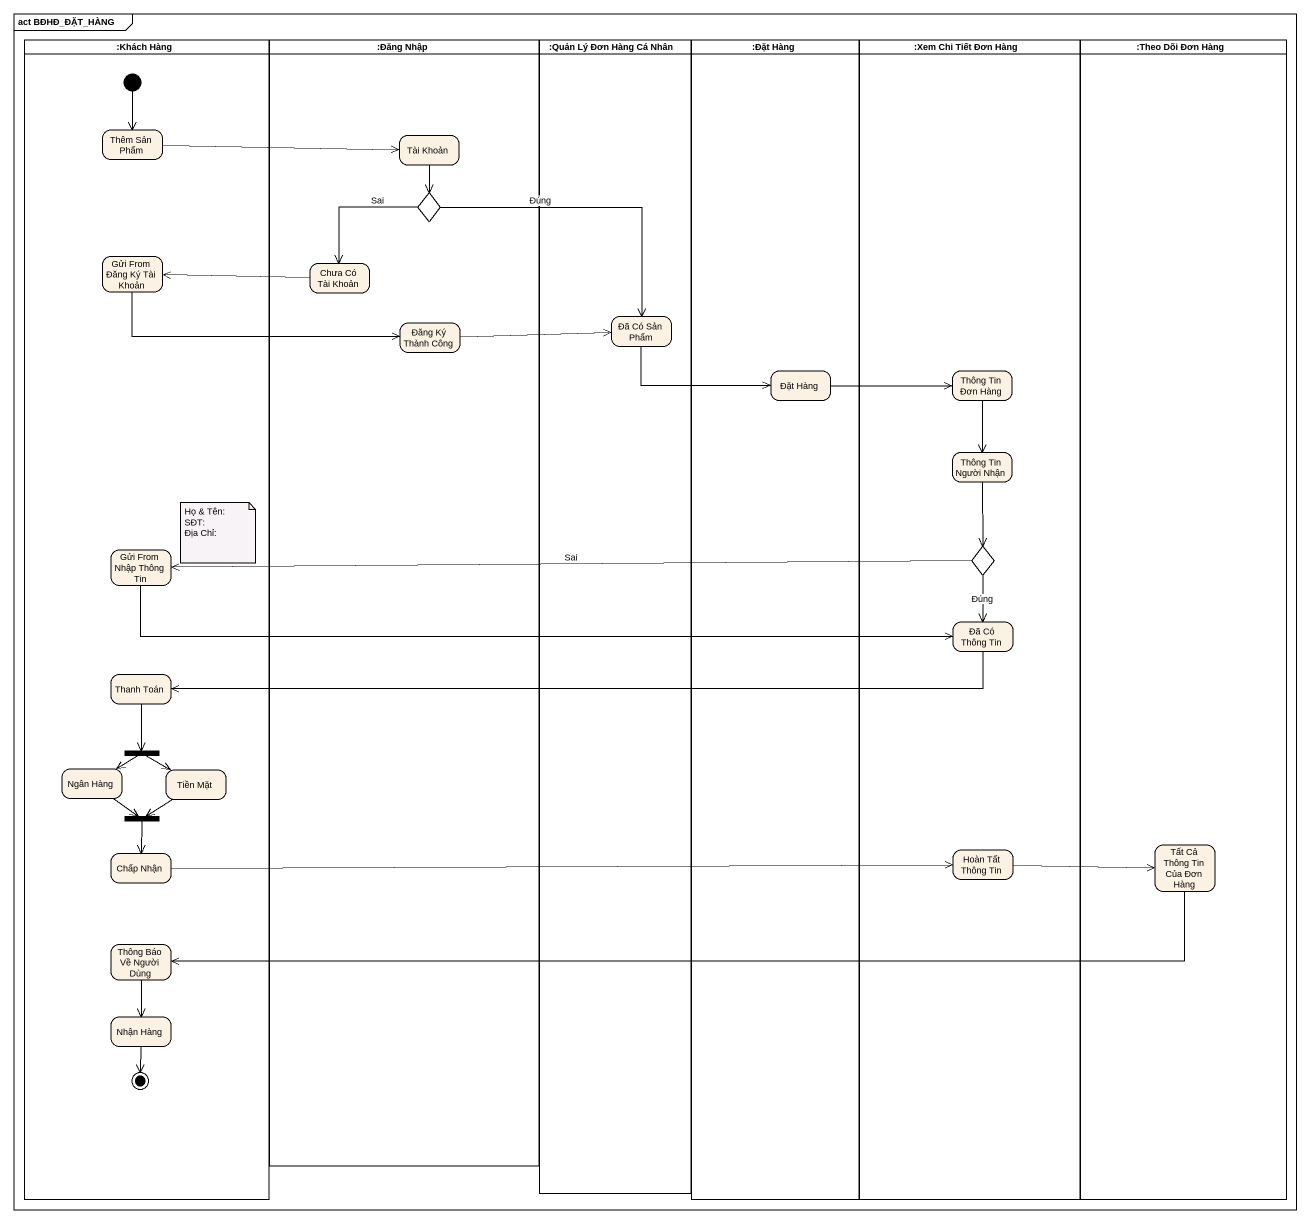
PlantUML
@startuml
mainframe act BĐHĐ_ĐẶT_HÀNG
hide empty description
state ":Khách Hàng" as Khách_Hàng <<partition>> {
  state "Thêm Sản Phẩm" as Thêm_Sản_Phẩm
  state "Gửi From Đăng Ký Tài Khoản" as Gửi_From_Đăng_Ký_Tài_Khoản
  state "Gửi From Nhập Thông Tin" as Gửi_From_Nhập_Thông_Tin
  state "Thanh Toán" as Thanh_Toán
  state fork1 <<fork>>
  state "Ngân Hàng" as Ngân_Hàng
  state "Tiền Mặt" as Tiền_Mặt
  state fork2 <<join>>
  state "Chấp Nhận" as Chấp_Nhận
  state "Thông Báo Về Người Dùng" as Thông_Báo_Về_Người_Dùng
  state "Nhận Hàng" as Nhận_Hàng
  [*] --> Thêm_Sản_Phẩm
  Nhận_Hàng --> [*]
}
state ":Đăng Nhập" as Đăng_Nhập <<partition>> {
  state "Tài Khoản" as Tài_Khoản
  state choice1 <<choice>>
  state "Chưa Có Tài Khoản" as Chưa_Có_Tài_Khoản
  state "Đăng Ký Thành Công" as Đăng_Ký_Thành_Công
}
state ":Quản Lý Đơn Hàng Cá Nhân" as Quản_Lý_Đơn_Hàng_Cá_Nhân <<partition>> {
  state "Đã Có Sản Phẩm" as Đã_Có_Sản_Phẩm
}
state ":Đặt Hàng" as Đặt_Hàng <<partition>> {
  state "Đặt Hàng" as Đặt_Hàng_2
}
state ":Xem Chi Tiết Đơn Hàng" as Xem_Chi_Tiết_Đơn_Hàng <<partition>> {
  state "Thông Tin Đơn Hàng" as Thông_Tin_Đơn_Hàng
  state "Thông Tin Người Nhận" as Thông_Tin_Người_Nhận
  state choice2 <<choice>>
  state "Đã Có Thông Tin" as Đã_Có_Thông_Tin
  state "Hoàn Tất Thông Tin" as Hoàn_Tất_Thông_Tin
}
state ":Theo Dõi Đơn Hàng" as Theo_Dõi_Đơn_Hàng <<partition>> {
  state "Tất Cả Thông Tin Của Đơn Hàng" as Tất_Cả_Thông_Tin_Của_Đơn
}
Thêm_Sản_Phẩm -right-> Tài_Khoản
Tài_Khoản --> choice1
choice1 --> Chưa_Có_Tài_Khoản : Sai
choice1 -right-> Đã_Có_Sản_Phẩm : Đúng
Gửi_From_Đăng_Ký_Tài_Khoản -right-> Đăng_Ký_Thành_Công
Chưa_Có_Tài_Khoản -left-> Gửi_From_Đăng_Ký_Tài_Khoản
Đăng_Ký_Thành_Công -right-> Đã_Có_Sản_Phẩm
Đã_Có_Sản_Phẩm -right-> Đặt_Hàng_2
Đặt_Hàng_2 -right-> Thông_Tin_Đơn_Hàng
Thông_Tin_Đơn_Hàng --> Thông_Tin_Người_Nhận
Thông_Tin_Người_Nhận --> choice2
Gửi_From_Nhập_Thông_Tin -right-> Đã_Có_Thông_Tin
choice2 -left-> Gửi_From_Nhập_Thông_Tin : Sai
choice2 --> Đã_Có_Thông_Tin : Đúng
Đã_Có_Thông_Tin -left-> Thanh_Toán
Thanh_Toán --> fork1
fork1 --> Ngân_Hàng
fork1 -right-> Tiền_Mặt
Ngân_Hàng --> fork2
Tiền_Mặt --> fork2
fork2 --> Chấp_Nhận
Chấp_Nhận -right-> Hoàn_Tất_Thông_Tin
Hoàn_Tất_Thông_Tin -right-> Tất_Cả_Thông_Tin_Của_Đơn
Tất_Cả_Thông_Tin_Của_Đơn -left-> Thông_Báo_Về_Người_Dùng
Thông_Báo_Về_Người_Dùng --> Nhận_Hàng
note as N1
  Họ & Tên:
  SĐT:
  Địa Chỉ:
end note
@enduml
